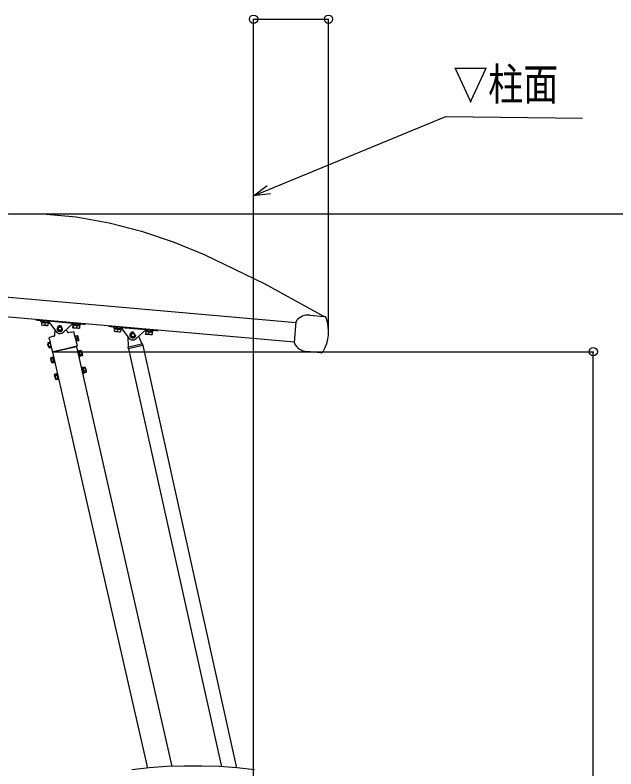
# Model space of a CAD drawing. Units: millimetres, scale not verified. Extents: x -8410 to 8410, y -5940 to 5940.
# Drawn here: x 2194 to 3427, y 1722 to 3270 of the extents above; entities that cross this region are included whole.
import ezdxf
from ezdxf.enums import TextEntityAlignment as Align

# ---------------------------------------------------------------- set-up
doc = ezdxf.new("R2010")
doc.units = ezdxf.units.MM
doc.header["$LTSCALE"] = 30
for name, color, linetype in [('0-3_YKK_12', 2, 'Continuous'), ('0-4_YKK_A1', 4, 'Continuous'), ('0-5_YKK_D', 6, 'Continuous')]:
    doc.layers.add(name, color=color, linetype=linetype)
doc.styles.add('ＭＳ ゴシック', font='')
doc.styles.get('ＭＳ ゴシック').set_extended_font_data('MS Gothic')

msp = doc.modelspace()

# ---------------------------------------------------------------- linework, layer by layer
at = {"layer": '0-3_YKK_12'}
msp.add_lwpolyline([(1783.81, 2745.45), (1844.34, 2778.78), (1907.53, 2806.87), (1973.25, 2829.32), (2040.96, 2846.02), (2110.04, 2856.99), (2179.84, 2862.25), (2249.71, 2861.81), (2318.99, 2855.71), (2387.06, 2843.96), (2453.45, 2826.74), (2518.3, 2804.75), (2581.86, 2778.78), (2706.18, 2718.1), (2828.44, 2651.05)], dxfattribs=at)
at = {"layer": '0-4_YKK_A1'}
for p, q in [((1710.44, 2731.8), (2770.99, 2639.01)), ((1706.95, 2691.95), (2767.5, 2599.16)), ((2798.66, 2654.16), (2828.26, 2651.57)), ((2229.7, 2646.12), (2229.7, 2646.12)), ((2246.32, 2642.76), (2246.18, 2641.16)), ((2246.18, 2641.16), (2263.12, 2639.68)), ((2247.65, 2641.03), (2247.51, 2639.43)), ((2247.51, 2639.43), (2247.55, 2639.43)), ((2247.53, 2633.96), (2247.57, 2633.9)), ((2247.53, 2633.93), (2247.56, 2633.9)), ((2247.55, 2639.43), (2248.36, 2639.36)), ((2247.62, 2633.9), (2247.57, 2633.9)), ((2247.62, 2633.9), (2251.18, 2633.59)), ((2247.65, 2641.03), (2261.65, 2639.8)), ((2248.47, 2639.35), (2248.04, 2634.45)), ((2248.36, 2639.36), (2248.47, 2639.35)), ((2248.47, 2639.35), (2249.44, 2639.26)), ((2249.44, 2639.26), (2254.34, 2638.83)), ((2250.99, 2640.74), (2250.99, 2640.73)), ((2251.64, 2633.55), (2251.18, 2633.59)), ((2251.64, 2633.55), (2257.64, 2633.02)), ((2254.34, 2638.83), (2255.3, 2638.75)), ((2255.3, 2638.75), (2254.87, 2633.85)), ((2255.3, 2638.75), (2256.16, 2638.67)), ((2256.16, 2638.67), (2260.49, 2638.3)), ((2258.04, 2632.99), (2257.64, 2633.02)), ((2258.04, 2632.99), (2260.5, 2632.77)), ((2258.31, 2640.09), (2258.31, 2640.1)), ((2261.86, 2641.4), (2259.87, 2641.57)), ((2260.49, 2638.3), (2261.34, 2638.22)), ((2260.5, 2632.77), (2260.54, 2632.79)), ((2261.34, 2638.22), (2260.91, 2633.32)), ((2261.34, 2638.22), (2261.51, 2638.21)), ((2261.51, 2638.21), (2261.65, 2639.8)), ((2263.12, 2639.68), (2263.12, 2639.75)), ((2310.94, 2635.56), (2310.94, 2635.5)), ((2310.94, 2635.5), (2327.87, 2634.02)), ((2312.31, 2633.76), (2311.88, 2628.86)), ((2312.4, 2635.36), (2312.26, 2633.77)), ((2312.26, 2633.77), (2313.26, 2633.68)), ((2312.4, 2635.36), (2326.41, 2634.13)), ((2314.46, 2636.8), (2312.47, 2636.97)), ((2313.42, 2633.66), (2312.99, 2628.76)), ((2313.26, 2633.68), (2313.42, 2633.66)), ((2313.42, 2633.66), (2314.4, 2633.58)), ((2314.4, 2633.58), (2319.39, 2633.14)), ((2334.49, 2635.04), (2314.46, 2636.8)), ((2315.74, 2635.08), (2315.74, 2635.07)), ((2319.39, 2633.14), (2320.37, 2633.06)), ((2320.37, 2633.06), (2319.94, 2628.16)), ((2320.37, 2633.06), (2321.2, 2632.98)), ((2321.2, 2632.98), (2325.39, 2632.62)), ((2323.06, 2634.43), (2323.06, 2634.44)), ((2325.39, 2632.62), (2326.22, 2632.55)), ((2326.22, 2632.55), (2325.79, 2627.64)), ((2326.22, 2632.55), (2326.27, 2632.54)), ((2326.27, 2632.54), (2326.41, 2634.13)), ((2327.87, 2634.02), (2328.01, 2635.61)), ((2337.47, 2634.78), (2334.49, 2635.04)), ((2337.47, 2634.78), (2337.65, 2636.77)), ((2767.32, 2597.06), (2771.17, 2641.11)), ((2275.57, 2612.96), (2275.9, 2623.02)), ((2282, 2626.74), (2282.06, 2626.73)), ((2282.04, 2627.15), (2282.07, 2627.14)), ((2282.13, 2627.13), (2282.07, 2627.14)), ((2283.1, 2623.51), (2283.05, 2623.46)), ((2283.53, 2623.02), (2283.51, 2623)), ((2283.53, 2623.02), (2283.58, 2623.08)), ((2284.18, 2629.86), (2284.17, 2629.88)), ((2284.18, 2629.86), (2284.21, 2629.79)), ((2284.8, 2630.04), (2284.78, 2630.11)), ((2286.26, 2622.24), (2286.32, 2622.14)), ((2287.28, 2622.36), (2287.26, 2622.43)), ((2288.74, 2630.79), (2287.61, 2629.91)), ((2288.49, 2629.39), (2288.53, 2629.45)), ((2288.55, 2629.47), (2288.53, 2629.45)), ((2289.46, 2624.17), (2290.89, 2624.12)), ((2290.07, 2626.96), (2289.96, 2627)), ((2298.68, 2624.28), (2301.5, 2618.99)), ((2303.65, 2617.97), (2304.26, 2618.09)), ((2310.01, 2619.22), (2304.26, 2618.09)), ((2310, 2619.17), (2313.8, 2619.91)), ((2312.31, 2628.24), (2312.35, 2628.24)), ((2312.42, 2628.23), (2312.35, 2628.24)), ((2312.42, 2628.23), (2316.18, 2627.9)), ((2314.39, 2619.58), (2315.25, 2615.9)), ((2316.65, 2627.86), (2316.18, 2627.9)), ((2316.65, 2627.86), (2322.62, 2627.34)), ((2323.01, 2627.3), (2322.62, 2627.34)), ((2323.01, 2627.3), (2325.26, 2627.11)), ((2395.75, 2629.68), (2395.61, 2628.09)), ((2395.61, 2628.09), (2412.55, 2626.61)), ((2397.08, 2627.95), (2396.94, 2626.36)), ((2396.94, 2626.36), (2396.98, 2626.35)), ((2396.95, 2620.85), (2396.99, 2620.83)), ((2396.96, 2620.89), (2397, 2620.83)), ((2396.98, 2626.35), (2397.79, 2626.28)), ((2397.05, 2620.83), (2397, 2620.83)), ((2397.05, 2620.83), (2400.61, 2620.52)), ((2397.08, 2627.95), (2411.08, 2626.73)), ((2397.9, 2626.27), (2397.47, 2621.37)), ((2397.79, 2626.28), (2397.9, 2626.27)), ((2397.9, 2626.27), (2398.87, 2626.19)), ((2398.87, 2626.19), (2403.77, 2625.76)), ((2400.42, 2627.67), (2400.42, 2627.66)), ((2401.06, 2620.48), (2400.61, 2620.52)), ((2401.06, 2620.48), (2407.07, 2619.95)), ((2403.77, 2625.76), (2404.73, 2625.68)), ((2404.73, 2625.68), (2404.3, 2620.77)), ((2404.73, 2625.68), (2405.59, 2625.6)), ((2405.59, 2625.6), (2409.92, 2625.22)), ((2407.47, 2619.92), (2407.07, 2619.95)), ((2407.47, 2619.92), (2409.93, 2619.7)), ((2407.74, 2627.02), (2407.74, 2627.03)), ((2411.29, 2628.32), (2409.3, 2628.5)), ((2409.92, 2625.22), (2410.77, 2625.15)), ((2409.93, 2619.7), (2409.97, 2619.72)), ((2410.77, 2625.15), (2410.34, 2620.25)), ((2410.77, 2625.15), (2410.94, 2625.13)), ((2410.94, 2625.13), (2411.08, 2626.73)), ((2412.55, 2626.61), (2412.55, 2626.67)), ((2433.23, 2616.48), (2433.19, 2616.53)), ((2436.8, 2618.29), (2435.96, 2617.13)), ((2460.37, 2622.49), (2460.36, 2622.42)), ((2461.96, 2620.67), (2461.53, 2615.77)), ((2461.83, 2622.29), (2461.69, 2620.69)), ((2461.69, 2620.69), (2461.96, 2620.67)), ((2463.89, 2623.72), (2461.9, 2623.9)), ((2461.96, 2620.67), (2462.83, 2620.59)), ((2462.83, 2620.59), (2467.26, 2620.21)), ((2483.91, 2621.97), (2463.89, 2623.72)), ((2465.17, 2622), (2465.17, 2621.99)), ((2467.26, 2620.21), (2468.13, 2620.13)), ((2468.13, 2620.13), (2467.7, 2615.23)), ((2468.13, 2620.13), (2469.08, 2620.05)), ((2469.08, 2620.05), (2471.73, 2619.81)), ((2471.73, 2619.81), (2473.91, 2619.62)), ((2472.49, 2621.35), (2472.49, 2621.36)), ((2473.91, 2619.62), (2474.86, 2619.54)), ((2474.86, 2619.54), (2474.43, 2614.64)), ((2474.86, 2619.54), (2474.94, 2619.53)), ((2474.94, 2619.53), (2475.7, 2619.47)), ((2475.43, 2619.49), (2475, 2614.59)), ((2475.7, 2619.47), (2475.83, 2621.06)), ((2477.3, 2620.94), (2477.44, 2622.54)), ((2486.9, 2621.71), (2483.91, 2621.97)), ((2486.9, 2621.71), (2487.08, 2623.7)), ((2264.6, 2604.12), (2263.74, 2607.8)), ((2264.1, 2608.39), (2267.83, 2609.4)), ((2264.6, 2604.12), (2265.88, 2598.61)), ((2273.5, 2610.93), (2267.83, 2609.4)), ((2273.5, 2610.93), (2274.09, 2611.09)), ((2316.53, 2610.39), (2315.25, 2615.9)), ((2316.77, 2611.55), (2316.29, 2611.44)), ((2316.53, 2610.39), (2320.86, 2591.79)), ((2319.61, 2599.38), (2316.77, 2611.55)), ((2317.03, 2610.43), (2318.3, 2610.73)), ((2318.32, 2610.63), (2318.3, 2610.73)), ((2321.24, 2611.31), (2318.32, 2610.63)), ((2318.32, 2610.63), (2318.69, 2609.04)), ((2319.09, 2607.35), (2318.69, 2609.04)), ((2319.09, 2607.35), (2319.46, 2605.76)), ((2322.38, 2606.44), (2319.46, 2605.76)), ((2319.46, 2605.76), (2319.82, 2604.17)), ((2320.22, 2602.48), (2319.82, 2604.17)), ((2320.22, 2602.48), (2320.59, 2600.89)), ((2323.51, 2601.57), (2320.59, 2600.89)), ((2322.22, 2611.54), (2321.24, 2611.31)), ((2322.22, 2611.54), (2322.78, 2609.1)), ((2322.78, 2609.1), (2323.92, 2604.23)), ((2323.51, 2601.57), (2324.48, 2601.8)), ((2323.92, 2604.23), (2324.48, 2601.8)), ((2426.65, 2589.1), (2425.64, 2609.36)), ((2431.44, 2612.52), (2431.51, 2612.54)), ((2433.4, 2609.73), (2433.37, 2609.67)), ((2437.74, 2609.79), (2437.7, 2609.84)), ((2439.33, 2612.13), (2440.72, 2612.48)), ((2447.3, 2610.81), (2453.84, 2595.3)), ((2461.74, 2615.17), (2464.36, 2614.94)), ((2464.77, 2614.9), (2464.36, 2614.94)), ((2464.77, 2614.9), (2470.79, 2614.38)), ((2471.24, 2614.34), (2470.79, 2614.38)), ((2471.24, 2614.34), (2474.65, 2614.04)), ((2474.68, 2614.04), (2474.65, 2614.04)), ((2474.68, 2614.04), (2474.69, 2614.03)), ((2261.51, 2595.36), (2260.61, 2593.92)), ((2261.42, 2590.41), (2260.61, 2593.92)), ((2261.22, 2598.14), (2260.95, 2597.28)), ((2260.95, 2597.28), (2261.11, 2596.63)), ((2261.22, 2598.14), (2261.11, 2596.63)), ((2261.11, 2596.63), (2261.43, 2595.24)), ((2261.22, 2598.14), (2264.29, 2598.85)), ((2261.42, 2590.41), (2262.86, 2589.51)), ((2266.38, 2596.49), (2261.51, 2595.36)), ((2261.51, 2595.36), (2262.86, 2589.51)), ((2262.74, 2589.59), (2263.07, 2588.2)), ((2262.86, 2589.51), (2267.73, 2590.65)), ((2263.18, 2589.7), (2263.07, 2588.2)), ((2263.07, 2588.2), (2263.22, 2587.54)), ((2263.22, 2587.54), (2263.83, 2586.89)), ((2263.83, 2586.89), (2266.9, 2587.61)), ((2265.49, 2600.31), (2264.29, 2598.85)), ((2270.21, 2580), (2265.88, 2598.61)), ((2266.9, 2587.61), (2268.62, 2586.83)), ((2320.66, 2590.53), (2296, 2583.88)), ((2315.09, 2587.82), (2314.83, 2588.96)), ((2317.73, 2589.74), (2318.02, 2588.5)), ((2319.12, 2599.27), (2319.61, 2599.38)), ((2319.34, 2600.5), (2320.61, 2600.79)), ((2320.61, 2600.79), (2320.59, 2600.89)), ((2320.86, 2591.79), (2320.87, 2591.73)), ((2320.87, 2591.73), (2321.01, 2591.12)), ((2425.45, 2587.8), (2426.12, 2584.87)), ((2456.15, 2591.72), (2426.12, 2584.87)), ((2426.21, 2589), (2426.47, 2589.06)), ((2426.47, 2589.06), (2427.32, 2589.25)), ((2427.32, 2589.25), (2453.17, 2595.15)), ((2453.17, 2595.15), (2454.02, 2595.34)), ((2454.02, 2595.34), (2454.28, 2595.4)), ((2455.48, 2594.65), (2456.15, 2591.72)), ((2455.76, 2591.64), (2648.21, 1724.27)), ((2270.22, 2579.95), (2270.21, 2580)), ((2270.37, 2579.34), (2270.22, 2579.95)), ((2296, 2583.88), (2270.95, 2578.96)), ((2466.45, 1723.9), (2271.54, 2577.69)), ((2273.99, 2578.26), (2273.7, 2579.5)), ((2276.65, 2580.08), (2276.91, 2578.94)), ((2323.9, 2580.88), (2322.34, 2580.52)), ((2325.68, 2580.73), (2324.12, 2580.37)), ((2324.73, 2577.74), (2324.63, 2577.72)), ((2328.59, 2581.46), (2325.66, 2580.78)), ((2325.66, 2580.78), (2325.68, 2580.73)), ((2326.21, 2578.46), (2325.68, 2580.73)), ((2325.99, 2571.87), (2326.09, 2571.9)), ((2326.21, 2578.46), (2326.22, 2578.4)), ((2329.14, 2579.08), (2326.22, 2578.4)), ((2326.22, 2578.4), (2326.25, 2578.25)), ((2327.49, 2572.94), (2326.25, 2578.25)), ((2327.49, 2572.94), (2327.52, 2572.79)), ((2330.45, 2573.47), (2327.52, 2572.79)), ((2328.03, 2570.63), (2327.52, 2572.79)), ((2327.52, 2572.79), (2327.54, 2572.71)), ((2328.25, 2569.66), (2328.03, 2570.63)), ((2331.19, 2570.26), (2328.27, 2569.58)), ((2329.73, 2580.96), (2328.89, 2581.34)), ((2329.73, 2580.96), (2329.84, 2580.5)), ((2329.84, 2580.5), (2330.77, 2576.5)), ((2330.77, 2576.5), (2331.79, 2572.09)), ((2331.19, 2570.26), (2331.37, 2570.53)), ((2331.41, 2570.5), (2332, 2571.22)), ((2331.79, 2572.09), (2332, 2571.22)), ((2426.47, 2584.95), (2617.37, 1726.5)), ((2821.72, 2576.85), (2792.12, 2579.44)), ((2267.4, 2567.04), (2266.81, 2566.32)), ((2267.01, 2565.44), (2266.81, 2566.32)), ((2268.04, 2561.04), (2267.01, 2565.44)), ((2267.61, 2567.28), (2267.44, 2567)), ((2267.61, 2567.28), (2270.54, 2567.96)), ((2268.97, 2557.04), (2268.04, 2561.04)), ((2268.36, 2564.06), (2271.28, 2564.74)), ((2269.08, 2556.58), (2268.97, 2557.04)), ((2269.08, 2556.58), (2269.92, 2556.19)), ((2269.67, 2558.46), (2272.59, 2559.14)), ((2270.22, 2556.07), (2273.14, 2556.75)), ((2270.56, 2567.87), (2270.54, 2567.96)), ((2272.11, 2568.27), (2270.55, 2567.91)), ((2270.56, 2567.87), (2270.78, 2566.91)), ((2270.78, 2566.91), (2271.28, 2564.74)), ((2271.28, 2564.74), (2271.26, 2564.83)), ((2271.32, 2564.6), (2271.28, 2564.74)), ((2271.32, 2564.6), (2272.55, 2559.29)), ((2273.64, 2569.19), (2272.08, 2568.83)), ((2272.59, 2559.14), (2272.55, 2559.29)), ((2272.6, 2559.08), (2272.59, 2559.14)), ((2272.6, 2559.08), (2273.13, 2556.8)), ((2272.82, 2565.66), (2272.72, 2565.64)), ((2273.13, 2556.8), (2274.69, 2557.17)), ((2273.14, 2556.75), (2273.13, 2556.8)), ((2274.08, 2559.8), (2274.18, 2559.82)), ((2274.91, 2556.65), (2276.47, 2557.02)), ((2325.17, 2568.35), (2326.73, 2568.71)), ((2326.7, 2569.27), (2328.26, 2569.63)), ((2328.25, 2569.66), (2328.27, 2569.58)), ((2331.83, 2546.79), (2330.27, 2546.43)), ((2333.61, 2546.64), (2332.05, 2546.28)), ((2332.66, 2543.65), (2332.56, 2543.63)), ((2336.52, 2547.38), (2333.6, 2546.7)), ((2333.6, 2546.7), (2333.61, 2546.64)), ((2334.15, 2544.31), (2333.61, 2546.64)), ((2334.14, 2544.37), (2334.15, 2544.31)), ((2337.07, 2544.99), (2334.15, 2544.31)), ((2334.15, 2544.31), (2334.19, 2544.16)), ((2335.42, 2538.85), (2334.19, 2544.16)), ((2338.38, 2539.38), (2335.46, 2538.7)), ((2337.66, 2546.87), (2336.82, 2547.25)), ((2337.66, 2546.87), (2337.77, 2546.41)), ((2337.77, 2546.41), (2338.7, 2542.41)), ((2338.7, 2542.41), (2339.72, 2538)), ((2275.33, 2532.95), (2274.74, 2532.23)), ((2274.95, 2531.36), (2274.74, 2532.23)), ((2275.97, 2526.95), (2274.95, 2531.36)), ((2275.55, 2533.19), (2275.37, 2532.91)), ((2275.55, 2533.19), (2278.47, 2533.87)), ((2276.9, 2522.95), (2275.97, 2526.95)), ((2276.29, 2529.97), (2279.22, 2530.65)), ((2277.6, 2524.37), (2280.52, 2525.05)), ((2278.49, 2533.79), (2278.47, 2533.87)), ((2280.04, 2534.18), (2278.48, 2533.82)), ((2278.49, 2533.79), (2278.71, 2532.82)), ((2278.71, 2532.82), (2279.22, 2530.65)), ((2279.22, 2530.65), (2279.2, 2530.74)), ((2279.25, 2530.51), (2279.22, 2530.65)), ((2279.25, 2530.51), (2280.49, 2525.2)), ((2281.57, 2535.1), (2280.01, 2534.74)), ((2280.52, 2525.05), (2280.49, 2525.2)), ((2280.52, 2525.05), (2281.06, 2522.71)), ((2280.53, 2524.99), (2280.52, 2525.05)), ((2280.75, 2531.57), (2280.65, 2531.55)), ((2282.01, 2525.71), (2282.11, 2525.73)), ((2333.1, 2534.26), (2334.66, 2534.62)), ((2333.92, 2537.79), (2334.02, 2537.81)), ((2334.63, 2535.18), (2336.19, 2535.54)), ((2335.42, 2538.85), (2335.46, 2538.7)), ((2335.96, 2536.54), (2335.46, 2538.7)), ((2335.46, 2538.7), (2335.47, 2538.62)), ((2336.18, 2535.57), (2335.96, 2536.54)), ((2336.18, 2535.57), (2336.2, 2535.49)), ((2339.12, 2536.17), (2336.2, 2535.49)), ((2339.12, 2536.17), (2339.3, 2536.44)), ((2339.34, 2536.41), (2339.93, 2537.13)), ((2339.72, 2538), (2339.93, 2537.13)), ((2277.01, 2522.49), (2276.9, 2522.95)), ((2277.01, 2522.49), (2277.85, 2522.1)), ((2278.15, 2521.98), (2281.08, 2522.66)), ((2281.06, 2522.71), (2282.62, 2523.08)), ((2281.08, 2522.66), (2281.06, 2522.71)), ((2282.84, 2522.56), (2284.4, 2522.93))]:
    msp.add_line(p, q, dxfattribs=at)
for points in [[(2259.87, 2641.57), (2239.85, 2643.32), (2236.86, 2643.59), (2237.03, 2645.58)], [(2247.62, 2633.9), (2247.81, 2634.04), (2248.04, 2634.45)], [(2248.04, 2634.45), (2248.65, 2634.21), (2251.18, 2633.59)], [(2251.64, 2633.55), (2252.57, 2633.54), (2254.87, 2633.85)], [(2254.87, 2633.85), (2255.41, 2633.62), (2257.64, 2633.02)], [(2258.04, 2632.99), (2258.87, 2632.98), (2260.91, 2633.32)], [(2260.91, 2633.32), (2260.75, 2633.01), (2260.49, 2632.77)], [(2292.8, 2618.87), (2312.47, 2636.97), (2261.86, 2641.4), (2278.09, 2620.16)], [(2409.3, 2628.5), (2389.28, 2630.25), (2386.29, 2630.51), (2386.46, 2632.5)], [(2286.75, 2622.2), (2286.75, 2622.23), (2286.74, 2622.3)], [(2289.78, 2624.56), (2289.75, 2624.57), (2289.68, 2624.6)], [(2289.9, 2625.21), (2289.97, 2625.19), (2290, 2625.18)], [(2311.88, 2628.86), (2311.97, 2628.67), (2312.35, 2628.24)], [(2312.42, 2628.23), (2312.58, 2628.29), (2312.99, 2628.76), (2314.16, 2628.34), (2316.18, 2627.9)], [(2316.65, 2627.86), (2318.21, 2627.88), (2319.94, 2628.16), (2320.46, 2627.93), (2322.62, 2627.34)], [(2323.01, 2627.3), (2323.81, 2627.3), (2325.79, 2627.64)], [(2325.79, 2627.64), (2325.67, 2627.47), (2325.33, 2627.2)], [(2397.05, 2620.83), (2397.24, 2620.97), (2397.47, 2621.37)], [(2397.47, 2621.37), (2398.08, 2621.13), (2400.61, 2620.52)], [(2401.06, 2620.48), (2401.99, 2620.46), (2404.3, 2620.77)], [(2404.3, 2620.77), (2404.84, 2620.54), (2407.07, 2619.95)], [(2407.47, 2619.92), (2408.3, 2619.91), (2410.34, 2620.25)], [(2410.34, 2620.25), (2410.18, 2619.94), (2409.92, 2619.7)], [(2442.23, 2605.8), (2461.9, 2623.9), (2411.29, 2628.32), (2427.52, 2607.09)], [(2460.36, 2622.42), (2472.5, 2621.36), (2477.3, 2620.94)], [(2461.83, 2622.29), (2471.87, 2621.41), (2475.83, 2621.06)], [(2321.24, 2611.31), (2322.55, 2609.76), (2322.78, 2609.1)], [(2322.38, 2606.44), (2323.68, 2604.89), (2323.92, 2604.23)], [(2461.73, 2615.18), (2461.67, 2615.24), (2461.53, 2615.77)], [(2461.53, 2615.77), (2462.08, 2615.54), (2464.36, 2614.94)], [(2464.77, 2614.9), (2465.61, 2614.9), (2467.7, 2615.23)], [(2467.7, 2615.23), (2468.83, 2614.81), (2470.79, 2614.38)], [(2471.24, 2614.34), (2472.75, 2614.36), (2474.43, 2614.64)], [(2474.43, 2614.64), (2474.47, 2614.45), (2474.65, 2614.04)], [(2474.68, 2614.04), (2474.77, 2614.1), (2475, 2614.59)], [(2261.11, 2596.63), (2261.13, 2596.53), (2261.77, 2595.49)], [(2263.07, 2588.2), (2263.1, 2588.1), (2263.83, 2586.89)], [(2264.29, 2598.85), (2263.62, 2597.63), (2263.73, 2596.95), (2264.27, 2596.41), (2264.94, 2596.04)], [(2266.25, 2590.42), (2265.58, 2589.2), (2265.7, 2588.52), (2266.23, 2587.97), (2266.9, 2587.61)], [(2516.3, 1727.2), (2320.32, 2589.04), (2271.54, 2577.69)], [(2326.73, 2568.71), (2326.47, 2569.8), (2323.9, 2580.88)], [(2326.7, 2569.27), (2326.47, 2570.26), (2324.12, 2580.37)], [(2328.87, 2581.3), (2329.68, 2580.81), (2329.84, 2580.5)], [(2329.14, 2579.08), (2330.51, 2577.26), (2330.77, 2576.5)], [(2269.67, 2558.46), (2268.3, 2560.28), (2268.04, 2561.04)], [(2269.94, 2556.24), (2269.13, 2556.73), (2268.97, 2557.04)], [(2272.08, 2568.83), (2272.33, 2567.74), (2274.91, 2556.65)], [(2272.11, 2568.27), (2272.34, 2567.27), (2274.69, 2557.17)], [(2334.66, 2534.62), (2334.41, 2535.71), (2331.83, 2546.79)], [(2334.63, 2535.18), (2334.4, 2536.17), (2332.05, 2546.28)], [(2336.8, 2547.21), (2337.61, 2546.72), (2337.77, 2546.41)], [(2337.07, 2544.99), (2338.44, 2543.17), (2338.7, 2542.41)], [(2277.6, 2524.37), (2276.23, 2526.19), (2275.97, 2526.95)], [(2280.01, 2534.74), (2280.27, 2533.65), (2282.84, 2522.56)], [(2280.04, 2534.18), (2280.27, 2533.18), (2282.62, 2523.08)], [(2277.87, 2522.15), (2277.06, 2522.64), (2276.9, 2522.95)], [(2685.08, 1720.3), (2649.23, 1724.2), (2613.27, 1726.79), (2577.23, 1728.09), (2541.17, 1728.09), (2505.14, 1726.79), (2469.18, 1724.2), (2433.33, 1720.3)]]:
    msp.add_lwpolyline(points, dxfattribs=at)
for centre, radius in [((2286.03, 2626.23), 4), ((2286.03, 2626.23), 3.5), ((2435.46, 2613.16), 4), ((2435.46, 2613.16), 3.5)]:
    msp.add_circle(centre, radius, dxfattribs=at)
for centre, radius, start, end in [((2795.96, 2623.27), 31, 85, 141.11359), ((2753.81, 2620.44), 83.5, 330.54284, 19.45716), ((2827.82, 2646.59), 5, 19.45716, 85), ((2286.03, 2626.23), 6, 64.12224, 331.65187), ((2774.16, 2640.85), 3, 141.11359, 175), ((2286.03, 2626.23), 10, 217.38035, 312.61965), ((2282.06, 2627.23), 0.5, 165.88233, 262.88706), ((2286.03, 2626.23), 4.6, 114.89178, 165.88233), ((2286.03, 2626.23), 4.1, 107.90015, 172.87422), ((2283.39, 2623.1), 0.5, 132.88706, 229.89178), ((2286.03, 2626.23), 4.1, 222.90014, 287.87397), ((2286.03, 2626.23), 4.6, 229.89178, 280.88233), ((2284.31, 2629.95), 0.5, 17.88706, 114.89178), ((2286.81, 2622.21), 0.5, 280.88233, 17.88706), ((2286.03, 2626.23), 4.1, 329.78447, 65.98964), ((2288.43, 2631.18), 0.5, 307.88706, 64.12224), ((2290.87, 2623.62), 0.5, 331.65187, 87.88706), ((2303.27, 2619.93), 2, 208.09819, 281.09819), ((2313.89, 2619.42), 0.5, 12.99819, 100.99819), ((2435.46, 2613.16), 6, 80.22025, 347.74989), ((2435.46, 2613.16), 4.6, 130.9898, 181.98034), ((2435.46, 2613.16), 4.1, 123.99879, 188.97181), ((2432.77, 2616.25), 0.5, 33.98507, 130.9898), ((2435.46, 2613.16), 4.1, 345.88248, 82.08765), ((2436.4, 2618.58), 0.5, 323.98507, 80.22025), ((2264.23, 2607.91), 0.5, 105.09819, 193.09819), ((2273.57, 2613.02), 2, 285.09819, 358.09819), ((2318.69, 2608.37), 4.16, 332.42602, 10.16753), ((2319.82, 2603.5), 4.16, 332.42602, 10.16753), ((2435.46, 2613.16), 10, 217.38035, 312.61965), ((2431.36, 2613.02), 0.5, 181.98034, 278.98507), ((2433.79, 2609.41), 0.5, 148.98507, 245.9898), ((2435.46, 2613.16), 4.1, 238.99815, 303.97193), ((2435.46, 2613.16), 4.6, 245.9898, 296.98034), ((2437.32, 2609.51), 0.5, 296.98034, 33.98507), ((2440.84, 2611.99), 0.5, 347.74989, 103.98507), ((2320.53, 2591.01), 0.5, 285.09819, 13.09819), ((2770.31, 2596.8), 3, 175, 208.88641), ((2794.82, 2610.32), 31, 208.88641, 265), ((2270.85, 2579.45), 0.5, 193.09819, 281.09819), ((2328.15, 2580.44), 1.69, 306.01923, 1.78732), ((2325.64, 2575.52), 5.23, 336.98891, 10.86637), ((2329.43, 2571.13), 2.55, 22.09877, 66.53363), ((2329.44, 2571.85), 2.37, 317.82607, 5.93427), ((2822.16, 2581.83), 5, 265, 330.54284), ((2269.37, 2565.69), 2.37, 137.82607, 185.93427), ((2269.38, 2566.4), 2.55, 202.09877, 246.53363), ((2273.17, 2562.02), 5.23, 156.98891, 190.86637), ((2270.66, 2557.09), 1.69, 126.01923, 181.78732), ((2336.08, 2546.35), 1.69, 306.01923, 1.78732), ((2333.57, 2541.43), 5.23, 336.98891, 10.86637), ((2337.36, 2537.04), 2.55, 22.09877, 66.53363), ((2277.3, 2531.6), 2.37, 137.82607, 185.93427), ((2277.31, 2532.31), 2.55, 202.09877, 246.53363), ((2281.1, 2527.93), 5.23, 156.98891, 190.86637), ((2278.59, 2523), 1.69, 126.01923, 181.78732), ((2337.37, 2537.76), 2.37, 317.82607, 5.93427)]:
    msp.add_arc(centre, radius, start, end, dxfattribs=at)
for centre, start_param, end_param in [((2426.43, 2588.02), 1.5707963, 3.1415927), ((2454.51, 2594.43), 6.2831853, 7.8539816)]:
    msp.add_ellipse(centre, major_axis=(0.976, 0.223), ratio=0.999391, start_param=start_param, end_param=end_param, dxfattribs=at)
at = {"layer": '0-5_YKK_D'}
for p, q in [((2683.38, 1704.99), (2683.38, 3262.84)), ((2683.38, 3261.84), (2837.19, 3261.84)), ((2837.19, 2618.81), (2837.19, 3262.84)), ((2214.69, 2861.84), (3571.88, 2861.84)), ((2272.87, 2578.95), (3381.88, 2578.95)), ((3380.88, 429.01), (3380.88, 2578.95))]:
    msp.add_line(p, q, dxfattribs=at)
for points in [[(2683.38, 2898.98), (2714.81, 2911.94), (3078.11, 3061.84), (3358.96, 3058.9)], [(2718.28, 2903.52), (2683.38, 2898.98), (2711.33, 2920.36)]]:
    msp.add_lwpolyline(points, dxfattribs=at)
for centre in [(2683.38, 3261.84), (2837.19, 3261.84), (3380.88, 2578.95)]:
    msp.add_circle(centre, 8.5, dxfattribs=at)

# ---------------------------------------------------------------- texts
at = {"layer": '0-5_YKK_D', "style": 'ＭＳ ゴシック', "width": 0.8}
msp.add_text('▽柱面', height=65.98, dxfattribs=at).set_placement((3093, 3075.53), align=Align.BOTTOM_LEFT)

doc.saveas('drawing.dxf')
